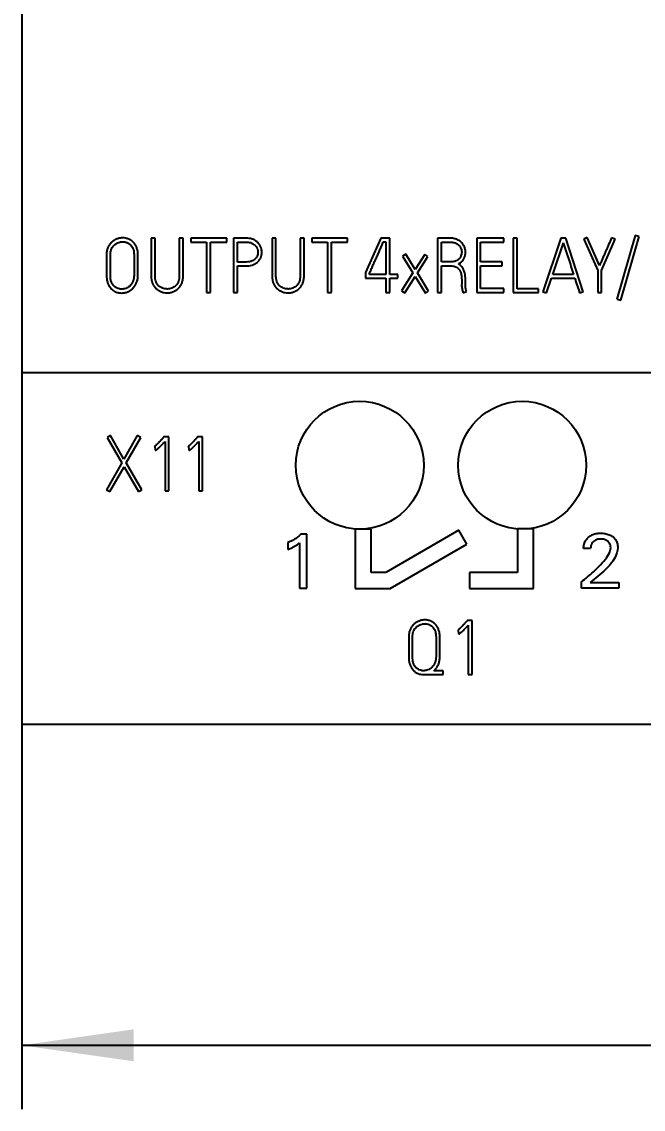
# Model space of a CAD drawing. Extents: x 0 to 420, y 0 to 297.
# Drawn here: x 89.33 to 108.76, y 132.6 to 166.62 of the extents above; entities that cross this region are included whole.
import ezdxf

# ---------------------------------------------------------------- set-up
doc = ezdxf.new("R2010")
doc.units = 0
doc.header["$LTSCALE"] = 23.1
for name, color, linetype in [('10000_FRONT', 7, 'CONTINUOUS'), ('10100_DIM_FRONT', 7, 'CONTINUOUS'), ('10500_FRONT_LABELING', 7, 'CONTINUOUS')]:
    doc.layers.add(name, color=color, linetype=linetype)
doc.styles.get("Standard").update_dxf_attribs({"font": 'txt', "width": 0.8})
doc.dimstyles.new('DIMSTYLE_1', dxfattribs={"dimtxt": 3.5, "dimasz": 3.5, "dimexe": 0.18, "dimexo": 0.0625, "dimgap": 0.09, "dimtad": 1, "dimtxsty": 'STANDARD', "dimcen": 0.09, "dimazin": 3, "dimtp": 0.05, "dimtm": 0.05, "dimtfac": 1, "dimtofl": 0, "dimtmove": 0, "dimatfit": 3, "dimtolj": 1})

# ---------------------------------------------------------------- blocks, each defined once
blk = doc.blocks.new('*D0')
at = {"layer": '10100_DIM_FRONT', "linetype": 'CONTINUOUS'}
for p, q in [((160.829689, 189.646967), (160.829689, 132.601665)), ((89.329689, 150.134374), (89.329689, 132.601665)), ((89.329689, 134.601665), (125.079689, 134.601665)), ((160.829689, 134.601665), (125.079689, 134.601665))]:
    blk.add_line(p, q, dxfattribs=at)
for points in [[(92.829689, 135.101665), (89.329689, 134.601665), (92.829689, 134.101665)], [(157.329689, 134.101665), (160.829689, 134.601665), (157.329689, 135.101665)]]:
    blk.add_solid(points, dxfattribs=at)
at = {"layer": '10100_DIM_FRONT', "linetype": 'CONTINUOUS', "width": 0.660714}
blk.add_text('71,5', height=3.5, dxfattribs=at).set_placement((121.635873, 135.476665))

msp = doc.modelspace()

# ---------------------------------------------------------------- linework, layer by layer
at = {"layer": '10000_FRONT', "color": 7, "linetype": 'CONTINUOUS'}
for p, q in [((89.33, 234.648), (89.33, 144.648)), ((89.33, 155.648), (160.83, 155.648)), ((99.752, 150.748), (99.752, 148.894)), ((100.249, 150.748), (99.752, 150.748)), ((100.249, 149.395), (100.249, 150.748)), ((102.999, 150.713), (100.715, 149.395)), ((103.249, 150.28), (102.999, 150.713)), ((104.83, 150.754), (104.83, 149.394)), ((105.33, 150.754), (104.83, 150.754)), ((105.33, 148.894), (105.33, 150.754)), ((100.847, 148.894), (103.249, 150.28)), ((100.715, 149.395), (100.249, 149.395)), ((103.33, 149.394), (103.33, 148.894)), ((104.83, 149.394), (103.33, 149.394)), ((99.752, 148.894), (100.847, 148.894)), ((103.33, 148.894), (105.33, 148.894)), ((89.33, 144.648), (160.83, 144.648))]:
    msp.add_line(p, q, dxfattribs=at)
for centre in [(99.896, 152.746), (104.976, 152.746)]:
    msp.add_circle(centre, 2, dxfattribs=at)
at = {"layer": '10500_FRONT_LABELING', "color": 7, "linetype": 'CONTINUOUS'}
for p, q in [((108.512, 159.93), (107.939, 157.938)), ((108.055, 157.905), (108.628, 159.897)), ((108.628, 159.897), (108.512, 159.93)), ((93.375, 159.85), (93.375, 158.653)), ((93.497, 159.85), (93.375, 159.85)), ((93.497, 158.653), (93.497, 159.85)), ((94.252, 159.85), (94.252, 158.653)), ((94.373, 159.85), (94.252, 159.85)), ((94.373, 158.653), (94.373, 159.85)), ((94.616, 159.846), (94.616, 159.725)), ((95.738, 159.846), (94.616, 159.846)), ((94.616, 159.725), (95.106, 159.725)), ((95.106, 159.725), (95.106, 158.148)), ((95.228, 158.148), (95.228, 159.725)), ((95.228, 159.725), (95.738, 159.725)), ((95.738, 159.725), (95.738, 159.846)), ((95.954, 159.848), (95.954, 158.148)), ((96.35, 159.848), (95.954, 159.848)), ((96.076, 159.103), (96.076, 159.728)), ((96.076, 159.728), (96.35, 159.728)), ((97.157, 159.85), (97.157, 158.653)), ((97.278, 159.85), (97.157, 159.85)), ((97.278, 158.653), (97.278, 159.85)), ((98.033, 159.85), (98.033, 158.653)), ((98.155, 159.85), (98.033, 159.85)), ((98.155, 158.653), (98.155, 159.85)), ((98.398, 159.846), (98.398, 159.725)), ((99.519, 159.846), (98.398, 159.846)), ((98.398, 159.725), (98.888, 159.725)), ((98.888, 159.725), (98.888, 158.148)), ((99.01, 158.148), (99.01, 159.725)), ((99.01, 159.725), (99.519, 159.725)), ((99.519, 159.725), (99.519, 159.846)), ((100.556, 159.848), (100.08, 158.773)), ((100.837, 159.848), (100.556, 159.848)), ((100.634, 159.73), (100.716, 159.73)), ((100.716, 159.73), (100.716, 158.716)), ((100.837, 158.716), (100.837, 159.848)), ((102.331, 159.848), (102.331, 158.148)), ((102.723, 159.848), (102.331, 159.848)), ((102.452, 159.105), (102.452, 159.728)), ((102.452, 159.728), (102.723, 159.728)), ((103.553, 159.848), (103.553, 158.153)), ((104.399, 159.848), (103.553, 159.848)), ((103.671, 159.105), (103.671, 159.728)), ((103.671, 159.728), (104.399, 159.728)), ((104.399, 159.728), (104.399, 159.848)), ((104.694, 159.846), (104.694, 158.148)), ((104.814, 159.846), (104.694, 159.846)), ((104.814, 158.268), (104.814, 159.846)), ((106.186, 159.85), (105.623, 158.174)), ((106.337, 159.85), (106.186, 159.85)), ((106.887, 158.174), (106.337, 159.85)), ((107.008, 159.867), (106.9, 159.817)), ((106.9, 159.817), (107.336, 158.834)), ((107.395, 158.994), (107.008, 159.867)), ((107.456, 158.834), (107.881, 159.817)), ((107.881, 159.817), (107.77, 159.864)), ((91.98, 159.334), (91.98, 158.686)), ((92.099, 158.686), (92.099, 159.334)), ((92.839, 159.334), (92.839, 158.686)), ((92.961, 158.686), (92.961, 159.334)), ((101.336, 159.346), (101.235, 159.282)), ((101.235, 159.282), (101.56, 158.761)), ((101.631, 158.872), (101.336, 159.346)), ((101.928, 159.341), (101.631, 158.872)), ((101.7, 158.761), (102.027, 159.277)), ((102.027, 159.277), (101.928, 159.341)), ((96.35, 159.103), (96.076, 159.103)), ((96.076, 158.148), (96.076, 158.983)), ((96.076, 158.983), (96.35, 158.983)), ((102.742, 159.105), (102.452, 159.105)), ((102.452, 158.148), (102.452, 158.985)), ((102.452, 158.985), (102.737, 158.985)), ((104.354, 159.105), (103.671, 159.105)), ((103.671, 158.271), (103.671, 158.987)), ((103.671, 158.987), (104.354, 158.987)), ((104.354, 158.987), (104.354, 159.105)), ((100.08, 158.773), (100.08, 158.598)), ((100.08, 158.598), (100.716, 158.598)), ((100.198, 158.716), (100.198, 158.747)), ((100.716, 158.716), (100.198, 158.716)), ((100.716, 158.598), (100.716, 158.148)), ((101.086, 158.716), (100.837, 158.716)), ((100.837, 158.148), (100.837, 158.598)), ((100.837, 158.598), (101.086, 158.598)), ((101.086, 158.598), (101.086, 158.716)), ((101.56, 158.761), (101.207, 158.2)), ((101.308, 158.136), (101.629, 158.648)), ((101.629, 158.648), (101.949, 158.131)), ((102.051, 158.193), (101.7, 158.761)), ((103.084, 158.561), (103.084, 158.412)), ((103.201, 158.49), (103.201, 158.537)), ((105.736, 158.136), (105.892, 158.596)), ((105.892, 158.596), (106.62, 158.596)), ((106.58, 158.716), (105.932, 158.716)), ((107.336, 158.834), (107.336, 158.146)), ((107.456, 158.146), (107.456, 158.834)), ((101.207, 158.2), (101.308, 158.136)), ((101.949, 158.131), (102.051, 158.193)), ((103.084, 158.412), (103.081, 158.391)), ((104.399, 158.271), (103.671, 158.271)), ((104.399, 158.153), (104.399, 158.271)), ((105.489, 158.268), (104.814, 158.268)), ((105.489, 158.148), (105.489, 158.268)), ((95.106, 158.148), (95.228, 158.148)), ((95.954, 158.148), (96.076, 158.148)), ((98.888, 158.148), (99.01, 158.148)), ((100.716, 158.148), (100.837, 158.148)), ((102.331, 158.148), (102.452, 158.148)), ((103.128, 158.136), (103.239, 158.179)), ((103.553, 158.153), (104.399, 158.153)), ((104.694, 158.148), (105.489, 158.148)), ((105.623, 158.174), (105.736, 158.136)), ((106.771, 158.136), (106.887, 158.174)), ((107.336, 158.146), (107.456, 158.146)), ((107.939, 157.938), (108.055, 157.905)), ((92.1, 153.674), (91.999, 153.615)), ((91.999, 153.615), (92.458, 152.82)), ((92.524, 152.938), (92.1, 153.674)), ((92.942, 153.674), (92.524, 152.938)), ((92.595, 152.818), (93.048, 153.615)), ((93.048, 153.615), (92.942, 153.674)), ((93.779, 153.639), (93.762, 153.62)), ((93.927, 153.639), (93.779, 153.639)), ((93.809, 153.492), (93.809, 151.946)), ((93.927, 151.946), (93.927, 153.639)), ((94.833, 153.639), (94.816, 153.62)), ((94.981, 153.639), (94.833, 153.639)), ((94.863, 153.492), (94.863, 151.946)), ((94.981, 151.946), (94.981, 153.639)), ((93.479, 153.334), (93.493, 153.339)), ((93.493, 153.339), (93.5, 153.219)), ((94.533, 153.334), (94.547, 153.339)), ((94.547, 153.339), (94.554, 153.219)), ((92.458, 152.82), (91.98, 151.979)), ((93.083, 151.979), (92.595, 152.818)), ((92.083, 151.92), (92.527, 152.7)), ((92.527, 152.7), (92.979, 151.92)), ((91.98, 151.979), (92.083, 151.92)), ((92.979, 151.92), (93.083, 151.979)), ((93.809, 151.946), (93.927, 151.946)), ((94.863, 151.946), (94.981, 151.946)), ((98.246, 150.586), (98.053, 150.586)), ((98.246, 148.896), (98.246, 150.586)), ((97.646, 150.325), (97.646, 150.112)), ((98.018, 150.323), (98.018, 148.896)), ((107.116, 150.137), (106.896, 150.137)), ((106.826, 148.896), (106.826, 149.099)), ((107.103, 149.081), (107.998, 149.081)), ((107.998, 149.081), (107.998, 148.896)), ((98.018, 148.896), (98.246, 148.896)), ((107.998, 148.896), (106.826, 148.896)), ((103.259, 147.889), (103.243, 147.87)), ((103.408, 147.889), (103.259, 147.889)), ((103.29, 147.742), (103.29, 146.196)), ((103.408, 146.196), (103.408, 147.889)), ((101.43, 147.384), (101.43, 146.74)), ((101.548, 146.74), (101.548, 147.384)), ((102.281, 147.384), (102.281, 146.754)), ((102.401, 146.754), (102.401, 147.384)), ((102.96, 147.584), (102.974, 147.589)), ((102.974, 147.589), (102.981, 147.469)), ((102.505, 146.318), (102.212, 146.318)), ((102.505, 146.198), (102.505, 146.318)), ((101.892, 146.198), (102.505, 146.198)), ((103.29, 146.196), (103.408, 146.196))]:
    msp.add_line(p, q, dxfattribs=at)
for points, knots in [([(92.961, 159.334), (92.961, 159.401), (92.952, 159.467), (92.926, 159.546), (92.92, 159.562), (92.907, 159.592), (92.892, 159.622), (92.875, 159.65), (92.855, 159.678), (92.845, 159.691), (92.823, 159.716), (92.811, 159.728), (92.787, 159.751), (92.774, 159.761), (92.754, 159.776), (92.747, 159.781), (92.733, 159.79), (92.725, 159.794), (92.703, 159.807), (92.688, 159.814), (92.657, 159.827), (92.642, 159.833), (92.61, 159.842), (92.593, 159.846), (92.543, 159.855), (92.51, 159.858), (92.46, 159.857), (92.443, 159.856), (92.409, 159.852), (92.393, 159.849), (92.344, 159.838), (92.312, 159.827), (92.273, 159.811), (92.266, 159.807), (92.25, 159.8), (92.243, 159.796), (92.221, 159.784), (92.207, 159.775), (92.18, 159.756), (92.166, 159.746), (92.147, 159.729), (92.141, 159.724), (92.129, 159.712), (92.123, 159.706), (92.094, 159.676), (92.074, 159.649), (92.048, 159.607), (92.039, 159.592), (92.025, 159.562), (92.018, 159.546), (92.006, 159.515), (92.001, 159.499), (91.993, 159.467), (91.99, 159.451), (91.985, 159.418), (91.983, 159.401), (91.98, 159.368), (91.98, 159.351), (91.98, 159.334)], [0, 0, 0, 0, 0.125, 0.125, 0.15625, 0.15625, 0.1875, 0.21875, 0.21875, 0.25, 0.25, 0.28125, 0.28125, 0.3125, 0.3125, 0.328125, 0.328125, 0.34375, 0.34375, 0.375, 0.375, 0.40625, 0.40625, 0.4375, 0.4375, 0.5, 0.5, 0.53125, 0.53125, 0.5625, 0.5625, 0.625, 0.625, 0.640625, 0.640625, 0.65625, 0.65625, 0.6875, 0.6875, 0.71875, 0.71875, 0.734375, 0.734375, 0.75, 0.75, 0.8125, 0.8125, 0.84375, 0.84375, 0.875, 0.875, 0.90625, 0.90625, 0.9375, 0.9375, 0.96875, 0.96875, 1, 1, 1, 1]), ([(92.099, 159.334), (92.099, 159.36), (92.1, 159.385), (92.108, 159.435), (92.114, 159.46), (92.127, 159.496), (92.132, 159.508), (92.142, 159.531), (92.148, 159.542), (92.168, 159.575), (92.183, 159.595), (92.209, 159.624), (92.218, 159.633), (92.237, 159.65), (92.247, 159.658), (92.268, 159.672), (92.279, 159.679), (92.301, 159.692), (92.313, 159.698), (92.348, 159.713), (92.372, 159.721), (92.41, 159.73), (92.423, 159.732), (92.448, 159.735), (92.461, 159.736), (92.499, 159.738), (92.525, 159.736), (92.563, 159.73), (92.576, 159.727), (92.6, 159.72), (92.624, 159.711), (92.647, 159.7), (92.67, 159.687), (92.681, 159.68), (92.701, 159.664), (92.711, 159.656), (92.73, 159.639), (92.739, 159.629), (92.764, 159.6), (92.779, 159.579), (92.797, 159.546), (92.802, 159.534), (92.812, 159.51), (92.816, 159.498), (92.827, 159.461), (92.832, 159.436), (92.838, 159.385), (92.839, 159.36), (92.839, 159.334)], [0, 0, 0, 0, 0.0625, 0.0625, 0.125, 0.125, 0.15625, 0.15625, 0.1875, 0.1875, 0.25, 0.25, 0.28125, 0.28125, 0.3125, 0.3125, 0.34375, 0.34375, 0.375, 0.375, 0.4375, 0.4375, 0.46875, 0.46875, 0.5, 0.5, 0.5625, 0.5625, 0.59375, 0.59375, 0.625, 0.65625, 0.65625, 0.6875, 0.6875, 0.71875, 0.71875, 0.75, 0.75, 0.8125, 0.8125, 0.84375, 0.84375, 0.875, 0.875, 0.9375, 0.9375, 1, 1, 1, 1]), ([(96.35, 158.983), (96.38, 158.983), (96.41, 158.984), (96.47, 158.992), (96.5, 158.998), (96.544, 159.012), (96.558, 159.017), (96.586, 159.028), (96.6, 159.034), (96.627, 159.049), (96.64, 159.056), (96.665, 159.073), (96.677, 159.082), (96.712, 159.112), (96.734, 159.133), (96.761, 159.169), (96.77, 159.181), (96.786, 159.208), (96.793, 159.221), (96.812, 159.262), (96.821, 159.291), (96.833, 159.351), (96.836, 159.381), (96.835, 159.427), (96.834, 159.442), (96.83, 159.472), (96.828, 159.487), (96.818, 159.531), (96.808, 159.56), (96.789, 159.601), (96.782, 159.615), (96.766, 159.641), (96.758, 159.653), (96.74, 159.677), (96.73, 159.689), (96.71, 159.711), (96.698, 159.722), (96.664, 159.752), (96.639, 159.769), (96.599, 159.791), (96.586, 159.798), (96.558, 159.81), (96.544, 159.816), (96.515, 159.826), (96.5, 159.83), (96.471, 159.837), (96.456, 159.84), (96.411, 159.846), (96.38, 159.848), (96.35, 159.848)], [0, 0, 0, 0, 0.0625, 0.0625, 0.125, 0.125, 0.15625, 0.15625, 0.1875, 0.1875, 0.21875, 0.21875, 0.25, 0.25, 0.3125, 0.3125, 0.34375, 0.34375, 0.375, 0.375, 0.4375, 0.4375, 0.5, 0.5, 0.53125, 0.53125, 0.5625, 0.5625, 0.625, 0.625, 0.65625, 0.65625, 0.6875, 0.6875, 0.71875, 0.71875, 0.75, 0.75, 0.8125, 0.8125, 0.84375, 0.84375, 0.875, 0.875, 0.90625, 0.90625, 0.9375, 0.9375, 1, 1, 1, 1]), ([(96.35, 159.728), (96.372, 159.728), (96.395, 159.726), (96.439, 159.72), (96.461, 159.716), (96.504, 159.702), (96.524, 159.693), (96.554, 159.677), (96.563, 159.671), (96.582, 159.659), (96.591, 159.652), (96.617, 159.631), (96.633, 159.615), (96.654, 159.589), (96.661, 159.58), (96.673, 159.561), (96.678, 159.551), (96.692, 159.521), (96.7, 159.5), (96.708, 159.467), (96.71, 159.456), (96.713, 159.434), (96.714, 159.423), (96.714, 159.4), (96.714, 159.389), (96.712, 159.367), (96.71, 159.356), (96.703, 159.323), (96.696, 159.302), (96.682, 159.271), (96.677, 159.261), (96.665, 159.242), (96.658, 159.233), (96.644, 159.216), (96.637, 159.208), (96.62, 159.192), (96.612, 159.185), (96.585, 159.164), (96.566, 159.153), (96.536, 159.138), (96.525, 159.134), (96.504, 159.126), (96.494, 159.122), (96.461, 159.113), (96.439, 159.109), (96.395, 159.104), (96.372, 159.103), (96.35, 159.103)], [0, 0, 0, 0, 0.0625, 0.0625, 0.125, 0.125, 0.1875, 0.1875, 0.21875, 0.21875, 0.25, 0.25, 0.3125, 0.3125, 0.34375, 0.34375, 0.375, 0.375, 0.4375, 0.4375, 0.46875, 0.46875, 0.5, 0.5, 0.53125, 0.53125, 0.5625, 0.5625, 0.625, 0.625, 0.65625, 0.65625, 0.6875, 0.6875, 0.71875, 0.71875, 0.75, 0.75, 0.8125, 0.8125, 0.84375, 0.84375, 0.875, 0.875, 0.9375, 0.9375, 1, 1, 1, 1]), ([(100.198, 158.747), (100.202, 158.757), (100.207, 158.767), (100.216, 158.788), (100.221, 158.798), (100.235, 158.829), (100.244, 158.849), (100.271, 158.91), (100.289, 158.951), (100.326, 159.033), (100.344, 159.074), (100.38, 159.156), (100.399, 159.197), (100.435, 159.279), (100.453, 159.32), (100.49, 159.402), (100.508, 159.443), (100.544, 159.525), (100.562, 159.566), (100.589, 159.627), (100.598, 159.648), (100.616, 159.689), (100.625, 159.71), (100.634, 159.73)], [0, 0, 0, 0, 0.03125, 0.03125, 0.0625, 0.0625, 0.125, 0.125, 0.25, 0.25, 0.375, 0.375, 0.5, 0.5, 0.625, 0.625, 0.75, 0.75, 0.875, 0.875, 0.9375, 0.9375, 1, 1, 1, 1]), ([(102.985, 159.044), (103.007, 159.055), (103.027, 159.068), (103.057, 159.09), (103.066, 159.098), (103.085, 159.114), (103.093, 159.123), (103.118, 159.151), (103.132, 159.17), (103.151, 159.202), (103.157, 159.213), (103.167, 159.235), (103.172, 159.246), (103.185, 159.281), (103.192, 159.304), (103.199, 159.34), (103.2, 159.353), (103.203, 159.377), (103.204, 159.389), (103.204, 159.426), (103.202, 159.45), (103.197, 159.486), (103.194, 159.499), (103.189, 159.522), (103.185, 159.534), (103.174, 159.569), (103.164, 159.591), (103.147, 159.624), (103.141, 159.635), (103.127, 159.655), (103.12, 159.665), (103.098, 159.694), (103.081, 159.712), (103.054, 159.737), (103.044, 159.745), (103.025, 159.76), (103.015, 159.767), (102.983, 159.786), (102.962, 159.797), (102.928, 159.812), (102.916, 159.816), (102.893, 159.824), (102.857, 159.835), (102.821, 159.841), (102.772, 159.847), (102.748, 159.848), (102.723, 159.848)], [0, 0, 0, 0, 0.0625, 0.0625, 0.09375, 0.09375, 0.125, 0.125, 0.1875, 0.1875, 0.21875, 0.21875, 0.25, 0.25, 0.3125, 0.3125, 0.34375, 0.34375, 0.375, 0.375, 0.4375, 0.4375, 0.46875, 0.46875, 0.5, 0.5, 0.5625, 0.5625, 0.59375, 0.59375, 0.625, 0.625, 0.6875, 0.6875, 0.71875, 0.71875, 0.75, 0.75, 0.8125, 0.8125, 0.84375, 0.84375, 0.875, 0.9375, 0.9375, 1, 1, 1, 1]), ([(102.723, 159.728), (102.745, 159.728), (102.767, 159.726), (102.81, 159.721), (102.831, 159.716), (102.873, 159.703), (102.894, 159.694), (102.932, 159.674), (102.95, 159.662), (102.976, 159.642), (102.985, 159.634), (103, 159.619), (103.015, 159.603), (103.028, 159.585), (103.04, 159.567), (103.046, 159.557), (103.06, 159.528), (103.068, 159.507), (103.076, 159.475), (103.078, 159.465), (103.082, 159.443), (103.083, 159.432), (103.084, 159.41), (103.084, 159.399), (103.082, 159.378), (103.081, 159.367), (103.076, 159.334), (103.07, 159.313), (103.058, 159.282), (103.054, 159.272), (103.043, 159.253), (103.037, 159.244), (103.018, 159.217), (103.004, 159.201), (102.97, 159.172), (102.952, 159.16), (102.923, 159.144), (102.913, 159.139), (102.893, 159.131), (102.882, 159.127), (102.851, 159.117), (102.83, 159.112), (102.786, 159.106), (102.764, 159.105), (102.742, 159.105)], [0, 0, 0, 0, 0.0625, 0.0625, 0.125, 0.125, 0.1875, 0.1875, 0.25, 0.25, 0.28125, 0.28125, 0.3125, 0.34375, 0.34375, 0.375, 0.375, 0.4375, 0.4375, 0.46875, 0.46875, 0.5, 0.5, 0.53125, 0.53125, 0.5625, 0.5625, 0.625, 0.625, 0.65625, 0.65625, 0.6875, 0.6875, 0.75, 0.75, 0.8125, 0.8125, 0.84375, 0.84375, 0.875, 0.875, 0.9375, 0.9375, 1, 1, 1, 1]), ([(105.932, 158.716), (105.959, 158.798), (105.987, 158.88), (106.042, 159.044), (106.069, 159.126), (106.125, 159.29), (106.153, 159.371), (106.194, 159.494), (106.208, 159.535), (106.235, 159.617), (106.248, 159.658), (106.262, 159.699)], [0, 0, 0, 0, 0.25, 0.25, 0.5, 0.5, 0.75, 0.75, 0.875, 0.875, 1, 1, 1, 1]), ([(106.262, 159.699), (106.275, 159.659), (106.288, 159.617), (106.315, 159.535), (106.328, 159.494), (106.367, 159.371), (106.394, 159.29), (106.447, 159.126), (106.474, 159.044), (106.528, 158.88), (106.554, 158.798), (106.58, 158.716)], [0, 0, 0, 0, 0.125, 0.125, 0.25, 0.25, 0.5, 0.5, 0.75, 0.75, 1, 1, 1, 1]), ([(107.77, 159.864), (107.739, 159.792), (107.708, 159.719), (107.661, 159.61), (107.645, 159.574), (107.622, 159.52), (107.614, 159.502), (107.599, 159.465), (107.591, 159.447), (107.568, 159.393), (107.552, 159.357), (107.52, 159.284), (107.504, 159.248), (107.473, 159.176), (107.457, 159.14), (107.425, 159.067), (107.41, 159.031), (107.395, 158.994)], [0, 0, 0, 0, 0.25, 0.25, 0.375, 0.375, 0.4375, 0.4375, 0.5, 0.5, 0.625, 0.625, 0.75, 0.75, 0.875, 0.875, 1, 1, 1, 1]), ([(102.737, 158.985), (102.763, 158.985), (102.789, 158.983), (102.827, 158.976), (102.84, 158.974), (102.865, 158.966), (102.878, 158.962), (102.914, 158.946), (102.936, 158.933), (102.962, 158.913), (102.967, 158.908), (102.977, 158.899), (102.981, 158.895), (102.995, 158.881), (103.003, 158.871), (103.018, 158.849), (103.025, 158.838), (103.037, 158.815), (103.043, 158.803), (103.052, 158.779), (103.056, 158.767), (103.064, 158.742), (103.067, 158.729), (103.075, 158.69), (103.078, 158.665), (103.083, 158.613), (103.084, 158.587), (103.084, 158.561)], [0, 0, 0, 0, 0.125, 0.125, 0.1875, 0.1875, 0.25, 0.25, 0.375, 0.375, 0.40625, 0.40625, 0.4375, 0.4375, 0.5, 0.5, 0.5625, 0.5625, 0.625, 0.625, 0.6875, 0.6875, 0.75, 0.75, 0.875, 0.875, 1, 1, 1, 1]), ([(103.201, 158.537), (103.201, 158.585), (103.199, 158.633), (103.19, 158.705), (103.186, 158.729), (103.176, 158.776), (103.169, 158.799), (103.157, 158.833), (103.152, 158.844), (103.142, 158.866), (103.137, 158.877), (103.119, 158.908), (103.106, 158.928), (103.084, 158.957), (103.076, 158.966), (103.06, 158.984), (103.051, 158.993), (103.025, 159.017), (103.006, 159.032), (102.985, 159.044)], [0, 0, 0, 0, 0.25, 0.25, 0.375, 0.375, 0.5, 0.5, 0.5625, 0.5625, 0.625, 0.625, 0.75, 0.75, 0.8125, 0.8125, 0.875, 0.875, 1, 1, 1, 1]), ([(91.98, 158.686), (91.98, 158.651), (91.982, 158.617), (91.99, 158.549), (91.997, 158.515), (92.011, 158.465), (92.016, 158.449), (92.029, 158.417), (92.036, 158.401), (92.051, 158.371), (92.06, 158.356), (92.079, 158.327), (92.089, 158.313), (92.121, 158.272), (92.146, 158.248), (92.179, 158.222), (92.186, 158.217), (92.201, 158.207), (92.208, 158.202), (92.23, 158.189), (92.261, 158.172), (92.293, 158.16), (92.317, 158.152), (92.325, 158.15), (92.342, 158.146), (92.351, 158.144), (92.394, 158.136), (92.428, 158.133), (92.48, 158.134), (92.497, 158.136), (92.532, 158.14), (92.549, 158.143), (92.582, 158.151), (92.599, 158.156), (92.623, 158.164), (92.631, 158.167), (92.647, 158.174), (92.655, 158.177), (92.695, 158.195), (92.724, 158.213), (92.765, 158.244), (92.778, 158.255), (92.803, 158.279), (92.815, 158.292), (92.849, 158.331), (92.868, 158.359), (92.894, 158.404), (92.902, 158.419), (92.917, 158.45), (92.923, 158.466), (92.935, 158.498), (92.939, 158.515), (92.948, 158.548), (92.951, 158.565), (92.959, 158.616), (92.961, 158.651), (92.961, 158.686)], [0, 0, 0, 0, 0.0625, 0.0625, 0.125, 0.125, 0.15625, 0.15625, 0.1875, 0.1875, 0.21875, 0.21875, 0.25, 0.25, 0.3125, 0.3125, 0.328125, 0.328125, 0.34375, 0.34375, 0.375, 0.40625, 0.40625, 0.421875, 0.421875, 0.4375, 0.4375, 0.5, 0.5, 0.53125, 0.53125, 0.5625, 0.5625, 0.59375, 0.59375, 0.609375, 0.609375, 0.625, 0.625, 0.6875, 0.6875, 0.71875, 0.71875, 0.75, 0.75, 0.8125, 0.8125, 0.84375, 0.84375, 0.875, 0.875, 0.90625, 0.90625, 0.9375, 0.9375, 1, 1, 1, 1]), ([(92.839, 158.686), (92.839, 158.659), (92.838, 158.632), (92.832, 158.593), (92.83, 158.58), (92.824, 158.554), (92.821, 158.541), (92.809, 158.503), (92.798, 158.479), (92.779, 158.444), (92.772, 158.433), (92.758, 158.411), (92.75, 158.4), (92.724, 158.369), (92.705, 158.35), (92.674, 158.326), (92.664, 158.318), (92.641, 158.304), (92.629, 158.297), (92.593, 158.28), (92.568, 158.271), (92.529, 158.262), (92.516, 158.259), (92.489, 158.256), (92.476, 158.255), (92.45, 158.254), (92.436, 158.254), (92.41, 158.256), (92.396, 158.258), (92.357, 158.265), (92.332, 158.273), (92.295, 158.29), (92.284, 158.296), (92.261, 158.311), (92.251, 158.319), (92.23, 158.336), (92.221, 158.345), (92.202, 158.364), (92.185, 158.385), (92.17, 158.406), (92.156, 158.429), (92.15, 158.441), (92.133, 158.477), (92.124, 158.502), (92.114, 158.54), (92.111, 158.554), (92.106, 158.58), (92.104, 158.593), (92.1, 158.632), (92.099, 158.659), (92.099, 158.686)], [0, 0, 0, 0, 0.0625, 0.0625, 0.09375, 0.09375, 0.125, 0.125, 0.1875, 0.1875, 0.21875, 0.21875, 0.25, 0.25, 0.3125, 0.3125, 0.34375, 0.34375, 0.375, 0.375, 0.4375, 0.4375, 0.46875, 0.46875, 0.5, 0.5, 0.53125, 0.53125, 0.5625, 0.5625, 0.625, 0.625, 0.65625, 0.65625, 0.6875, 0.6875, 0.71875, 0.71875, 0.75, 0.78125, 0.78125, 0.8125, 0.8125, 0.875, 0.875, 0.90625, 0.90625, 0.9375, 0.9375, 1, 1, 1, 1]), ([(93.375, 158.653), (93.375, 158.619), (93.377, 158.586), (93.385, 158.537), (93.388, 158.52), (93.394, 158.496), (93.397, 158.488), (93.402, 158.472), (93.404, 158.464), (93.419, 158.425), (93.434, 158.395), (93.46, 158.353), (93.47, 158.339), (93.49, 158.313), (93.501, 158.3), (93.536, 158.264), (93.562, 158.243), (93.597, 158.22), (93.604, 158.215), (93.618, 158.206), (93.626, 158.202), (93.648, 158.191), (93.663, 158.183), (93.694, 158.171), (93.71, 158.165), (93.742, 158.156), (93.758, 158.152), (93.808, 158.142), (93.841, 158.139), (93.891, 158.139), (93.908, 158.139), (93.941, 158.142), (93.958, 158.145), (94.007, 158.155), (94.039, 158.164), (94.078, 158.18), (94.086, 158.183), (94.101, 158.19), (94.108, 158.194), (94.131, 158.205), (94.145, 158.214), (94.186, 158.242), (94.212, 158.263), (94.241, 158.293), (94.247, 158.299), (94.258, 158.312), (94.263, 158.319), (94.278, 158.338), (94.288, 158.352), (94.305, 158.38), (94.313, 158.395), (94.328, 158.425), (94.335, 158.44), (94.347, 158.472), (94.352, 158.488), (94.36, 158.52), (94.363, 158.536), (94.368, 158.569), (94.37, 158.586), (94.372, 158.619), (94.373, 158.636), (94.373, 158.653)], [0, 0, 0, 0, 0.0625, 0.0625, 0.09375, 0.09375, 0.109375, 0.109375, 0.125, 0.125, 0.1875, 0.1875, 0.21875, 0.21875, 0.25, 0.25, 0.3125, 0.3125, 0.328125, 0.328125, 0.34375, 0.34375, 0.375, 0.375, 0.40625, 0.40625, 0.4375, 0.4375, 0.5, 0.5, 0.53125, 0.53125, 0.5625, 0.5625, 0.625, 0.625, 0.640625, 0.640625, 0.65625, 0.65625, 0.6875, 0.6875, 0.75, 0.75, 0.765625, 0.765625, 0.78125, 0.78125, 0.8125, 0.8125, 0.84375, 0.84375, 0.875, 0.875, 0.90625, 0.90625, 0.9375, 0.9375, 0.96875, 0.96875, 1, 1, 1, 1]), ([(94.252, 158.653), (94.252, 158.627), (94.25, 158.602), (94.243, 158.552), (94.237, 158.527), (94.224, 158.491), (94.22, 158.479), (94.209, 158.456), (94.203, 158.445), (94.19, 158.423), (94.183, 158.413), (94.167, 158.392), (94.159, 158.382), (94.133, 158.354), (94.113, 158.338), (94.082, 158.316), (94.071, 158.31), (94.048, 158.298), (94.036, 158.292), (94.001, 158.278), (93.976, 158.271), (93.925, 158.261), (93.9, 158.259), (93.862, 158.259), (93.849, 158.259), (93.824, 158.262), (93.811, 158.264), (93.773, 158.271), (93.749, 158.278), (93.713, 158.292), (93.701, 158.297), (93.679, 158.309), (93.668, 158.316), (93.636, 158.337), (93.617, 158.353), (93.59, 158.381), (93.582, 158.391), (93.566, 158.411), (93.559, 158.422), (93.546, 158.444), (93.54, 158.455), (93.529, 158.478), (93.524, 158.49), (93.511, 158.526), (93.506, 158.551), (93.5, 158.589), (93.499, 158.601), (93.497, 158.627), (93.497, 158.64), (93.497, 158.653)], [0, 0, 0, 0, 0.0625, 0.0625, 0.125, 0.125, 0.15625, 0.15625, 0.1875, 0.1875, 0.21875, 0.21875, 0.25, 0.25, 0.3125, 0.3125, 0.34375, 0.34375, 0.375, 0.375, 0.4375, 0.4375, 0.5, 0.5, 0.53125, 0.53125, 0.5625, 0.5625, 0.625, 0.625, 0.65625, 0.65625, 0.6875, 0.6875, 0.75, 0.75, 0.78125, 0.78125, 0.8125, 0.8125, 0.84375, 0.84375, 0.875, 0.875, 0.9375, 0.9375, 0.96875, 0.96875, 1, 1, 1, 1]), ([(97.157, 158.653), (97.157, 158.619), (97.159, 158.586), (97.167, 158.537), (97.17, 158.52), (97.176, 158.496), (97.178, 158.488), (97.183, 158.472), (97.186, 158.464), (97.201, 158.425), (97.215, 158.395), (97.242, 158.353), (97.251, 158.339), (97.272, 158.313), (97.283, 158.3), (97.318, 158.264), (97.344, 158.243), (97.378, 158.22), (97.386, 158.215), (97.4, 158.206), (97.407, 158.202), (97.43, 158.191), (97.445, 158.183), (97.476, 158.171), (97.491, 158.165), (97.523, 158.156), (97.54, 158.152), (97.589, 158.142), (97.623, 158.139), (97.673, 158.139), (97.689, 158.139), (97.723, 158.142), (97.74, 158.145), (97.789, 158.155), (97.821, 158.164), (97.86, 158.18), (97.867, 158.183), (97.882, 158.19), (97.89, 158.194), (97.912, 158.205), (97.927, 158.214), (97.968, 158.242), (97.994, 158.263), (98.023, 158.293), (98.028, 158.299), (98.039, 158.312), (98.045, 158.319), (98.06, 158.338), (98.069, 158.352), (98.087, 158.38), (98.095, 158.395), (98.11, 158.425), (98.117, 158.44), (98.128, 158.472), (98.133, 158.488), (98.142, 158.52), (98.145, 158.536), (98.15, 158.569), (98.152, 158.586), (98.154, 158.619), (98.155, 158.636), (98.155, 158.653)], [0, 0, 0, 0, 0.0625, 0.0625, 0.09375, 0.09375, 0.109375, 0.109375, 0.125, 0.125, 0.1875, 0.1875, 0.21875, 0.21875, 0.25, 0.25, 0.3125, 0.3125, 0.328125, 0.328125, 0.34375, 0.34375, 0.375, 0.375, 0.40625, 0.40625, 0.4375, 0.4375, 0.5, 0.5, 0.53125, 0.53125, 0.5625, 0.5625, 0.625, 0.625, 0.640625, 0.640625, 0.65625, 0.65625, 0.6875, 0.6875, 0.75, 0.75, 0.765625, 0.765625, 0.78125, 0.78125, 0.8125, 0.8125, 0.84375, 0.84375, 0.875, 0.875, 0.90625, 0.90625, 0.9375, 0.9375, 0.96875, 0.96875, 1, 1, 1, 1]), ([(98.033, 158.653), (98.033, 158.627), (98.032, 158.602), (98.024, 158.552), (98.019, 158.527), (98.006, 158.491), (98.001, 158.479), (97.99, 158.456), (97.984, 158.445), (97.971, 158.423), (97.964, 158.413), (97.949, 158.392), (97.941, 158.382), (97.914, 158.354), (97.895, 158.338), (97.863, 158.316), (97.852, 158.31), (97.829, 158.298), (97.818, 158.292), (97.782, 158.278), (97.758, 158.271), (97.707, 158.261), (97.682, 158.259), (97.644, 158.259), (97.631, 158.259), (97.605, 158.262), (97.593, 158.264), (97.555, 158.271), (97.53, 158.278), (97.495, 158.292), (97.483, 158.297), (97.46, 158.309), (97.449, 158.316), (97.418, 158.337), (97.398, 158.353), (97.372, 158.381), (97.364, 158.391), (97.348, 158.411), (97.341, 158.422), (97.328, 158.444), (97.322, 158.455), (97.311, 158.478), (97.306, 158.49), (97.293, 158.526), (97.287, 158.551), (97.282, 158.589), (97.28, 158.601), (97.279, 158.627), (97.278, 158.64), (97.278, 158.653)], [0, 0, 0, 0, 0.0625, 0.0625, 0.125, 0.125, 0.15625, 0.15625, 0.1875, 0.1875, 0.21875, 0.21875, 0.25, 0.25, 0.3125, 0.3125, 0.34375, 0.34375, 0.375, 0.375, 0.4375, 0.4375, 0.5, 0.5, 0.53125, 0.53125, 0.5625, 0.5625, 0.625, 0.625, 0.65625, 0.65625, 0.6875, 0.6875, 0.75, 0.75, 0.78125, 0.78125, 0.8125, 0.8125, 0.84375, 0.84375, 0.875, 0.875, 0.9375, 0.9375, 0.96875, 0.96875, 1, 1, 1, 1]), ([(106.62, 158.596), (106.632, 158.557), (106.644, 158.519), (106.669, 158.442), (106.681, 158.404), (106.707, 158.327), (106.72, 158.289), (106.74, 158.232), (106.746, 158.213), (106.759, 158.175), (106.765, 158.155), (106.771, 158.136)], [0, 0, 0, 0, 0.25, 0.25, 0.5, 0.5, 0.75, 0.75, 0.875, 0.875, 1, 1, 1, 1]), ([(103.081, 158.391), (103.081, 158.369), (103.082, 158.347), (103.087, 158.304), (103.09, 158.283), (103.098, 158.24), (103.103, 158.219), (103.114, 158.177), (103.121, 158.157), (103.128, 158.136)], [0, 0, 0, 0, 0.25, 0.25, 0.5, 0.5, 0.75, 0.75, 1, 1, 1, 1]), ([(103.239, 158.179), (103.23, 158.203), (103.221, 158.228), (103.212, 158.267), (103.21, 158.28), (103.206, 158.306), (103.204, 158.319), (103.202, 158.345), (103.201, 158.358), (103.199, 158.385), (103.199, 158.398), (103.199, 158.417), (103.199, 158.424), (103.199, 158.437), (103.199, 158.444), (103.199, 158.457), (103.199, 158.464), (103.2, 158.477), (103.201, 158.483), (103.201, 158.49)], [0, 0, 0, 0, 0.25, 0.25, 0.375, 0.375, 0.5, 0.5, 0.625, 0.625, 0.75, 0.75, 0.8125, 0.8125, 0.875, 0.875, 0.9375, 0.9375, 1, 1, 1, 1]), ([(93.762, 153.62), (93.751, 153.607), (93.74, 153.595), (93.717, 153.57), (93.706, 153.558), (93.672, 153.521), (93.649, 153.496), (93.603, 153.447), (93.58, 153.423), (93.543, 153.388), (93.531, 153.377), (93.512, 153.36), (93.506, 153.355), (93.493, 153.344), (93.486, 153.339), (93.479, 153.334)], [0, 0, 0, 0, 0.125, 0.125, 0.25, 0.25, 0.5, 0.5, 0.75, 0.75, 0.875, 0.875, 0.9375, 0.9375, 1, 1, 1, 1]), ([(93.5, 153.219), (93.505, 153.219), (93.509, 153.22), (93.518, 153.221), (93.522, 153.222), (93.53, 153.225), (93.534, 153.227), (93.542, 153.232), (93.546, 153.234), (93.556, 153.242), (93.563, 153.247), (93.577, 153.258), (93.583, 153.264), (93.603, 153.281), (93.616, 153.293), (93.641, 153.317), (93.653, 153.329), (93.69, 153.366), (93.714, 153.391), (93.762, 153.441), (93.786, 153.467), (93.809, 153.492)], [0, 0, 0, 0, 0.03125, 0.03125, 0.0625, 0.0625, 0.09375, 0.09375, 0.125, 0.125, 0.1875, 0.1875, 0.25, 0.25, 0.375, 0.375, 0.5, 0.5, 0.75, 0.75, 1, 1, 1, 1]), ([(94.816, 153.62), (94.805, 153.607), (94.794, 153.595), (94.771, 153.57), (94.76, 153.558), (94.726, 153.521), (94.703, 153.496), (94.657, 153.447), (94.634, 153.423), (94.597, 153.388), (94.585, 153.377), (94.566, 153.36), (94.56, 153.355), (94.547, 153.344), (94.54, 153.339), (94.533, 153.334)], [0, 0, 0, 0, 0.125, 0.125, 0.25, 0.25, 0.5, 0.5, 0.75, 0.75, 0.875, 0.875, 0.9375, 0.9375, 1, 1, 1, 1]), ([(94.554, 153.219), (94.559, 153.219), (94.563, 153.22), (94.572, 153.221), (94.576, 153.222), (94.584, 153.225), (94.588, 153.227), (94.596, 153.232), (94.599, 153.234), (94.61, 153.242), (94.617, 153.247), (94.631, 153.258), (94.637, 153.264), (94.657, 153.281), (94.67, 153.293), (94.695, 153.317), (94.707, 153.329), (94.744, 153.366), (94.768, 153.391), (94.816, 153.441), (94.84, 153.467), (94.863, 153.492)], [0, 0, 0, 0, 0.03125, 0.03125, 0.0625, 0.0625, 0.09375, 0.09375, 0.125, 0.125, 0.1875, 0.1875, 0.25, 0.25, 0.375, 0.375, 0.5, 0.5, 0.75, 0.75, 1, 1, 1, 1]), ([(98.053, 150.586), (98.014, 150.548), (97.931, 150.478), (97.794, 150.39), (97.696, 150.344), (97.646, 150.325)], [0, 0, 0, 0, 0.335376, 0.666733, 1, 1, 1, 1]), ([(106.826, 149.099), (106.892, 149.149), (107.02, 149.251), (107.202, 149.409), (107.392, 149.591), (107.566, 149.783), (107.7, 149.977), (107.75, 150.134), (107.737, 150.242), (107.706, 150.316), (107.654, 150.371), (107.589, 150.411), (107.513, 150.434), (107.429, 150.44), (107.344, 150.433), (107.265, 150.406), (107.2, 150.36), (107.151, 150.298), (107.122, 150.221), (107.116, 150.165), (107.116, 150.137)], [0, 0, 0, 0, 0.104116, 0.205085, 0.303144, 0.433178, 0.529839, 0.598022, 0.633057, 0.664801, 0.696393, 0.726886, 0.759247, 0.795227, 0.832181, 0.865789, 0.898315, 0.930542, 0.963549, 1, 1, 1, 1]), ([(106.896, 150.137), (106.895, 150.184), (106.906, 150.277), (106.958, 150.404), (107.045, 150.502), (107.156, 150.572), (107.287, 150.613), (107.428, 150.625), (107.569, 150.614), (107.696, 150.578), (107.807, 150.516), (107.897, 150.426), (107.953, 150.305), (107.978, 150.103), (107.867, 149.795), (107.557, 149.431), (107.258, 149.211), (107.103, 149.081)], [0, 0, 0, 0, 0.047634, 0.090966, 0.134024, 0.175852, 0.219839, 0.26854, 0.316048, 0.358805, 0.398874, 0.441275, 0.482994, 0.528552, 0.640457, 0.793497, 1, 1, 1, 1]), ([(97.646, 150.112), (97.681, 150.126), (97.747, 150.153), (97.837, 150.198), (97.902, 150.237), (97.949, 150.269), (97.983, 150.295), (98.006, 150.313), (98.018, 150.323)], [0, 0, 0, 0, 0.263331, 0.496838, 0.701719, 0.791454, 0.890837, 1, 1, 1, 1]), ([(102.401, 147.384), (102.401, 147.451), (102.393, 147.516), (102.367, 147.595), (102.361, 147.611), (102.348, 147.641), (102.341, 147.656), (102.325, 147.685), (102.317, 147.699), (102.302, 147.72), (102.298, 147.727), (102.287, 147.74), (102.282, 147.747), (102.255, 147.778), (102.23, 147.801), (102.19, 147.83), (102.177, 147.84), (102.147, 147.856), (102.132, 147.864), (102.087, 147.884), (102.055, 147.894), (102.005, 147.903), (101.988, 147.905), (101.955, 147.907), (101.938, 147.908), (101.905, 147.907), (101.888, 147.906), (101.854, 147.902), (101.838, 147.899), (101.789, 147.888), (101.758, 147.877), (101.719, 147.86), (101.711, 147.857), (101.696, 147.849), (101.689, 147.845), (101.667, 147.833), (101.653, 147.824), (101.626, 147.805), (101.613, 147.794), (101.594, 147.778), (101.588, 147.772), (101.576, 147.761), (101.57, 147.755), (101.542, 147.724), (101.522, 147.698), (101.496, 147.655), (101.488, 147.641), (101.474, 147.611), (101.467, 147.595), (101.456, 147.564), (101.451, 147.548), (101.443, 147.516), (101.44, 147.5), (101.435, 147.467), (101.433, 147.451), (101.43, 147.417), (101.43, 147.401), (101.43, 147.384)], [0, 0, 0, 0, 0.125, 0.125, 0.15625, 0.15625, 0.1875, 0.1875, 0.21875, 0.21875, 0.234375, 0.234375, 0.25, 0.25, 0.3125, 0.3125, 0.34375, 0.34375, 0.375, 0.375, 0.4375, 0.4375, 0.46875, 0.46875, 0.5, 0.5, 0.53125, 0.53125, 0.5625, 0.5625, 0.625, 0.625, 0.640625, 0.640625, 0.65625, 0.65625, 0.6875, 0.6875, 0.71875, 0.71875, 0.734375, 0.734375, 0.75, 0.75, 0.8125, 0.8125, 0.84375, 0.84375, 0.875, 0.875, 0.90625, 0.90625, 0.9375, 0.9375, 0.96875, 0.96875, 1, 1, 1, 1]), ([(101.548, 147.384), (101.548, 147.409), (101.549, 147.435), (101.557, 147.484), (101.562, 147.509), (101.575, 147.545), (101.58, 147.557), (101.591, 147.58), (101.596, 147.591), (101.609, 147.613), (101.616, 147.624), (101.631, 147.645), (101.639, 147.655), (101.665, 147.683), (101.684, 147.7), (101.715, 147.722), (101.726, 147.729), (101.748, 147.742), (101.759, 147.748), (101.794, 147.763), (101.819, 147.771), (101.856, 147.78), (101.869, 147.782), (101.894, 147.786), (101.907, 147.787), (101.932, 147.787), (101.945, 147.787), (101.971, 147.785), (101.984, 147.784), (102.021, 147.777), (102.046, 147.77), (102.081, 147.755), (102.092, 147.749), (102.114, 147.736), (102.125, 147.729), (102.146, 147.714), (102.155, 147.706), (102.174, 147.688), (102.182, 147.679), (102.207, 147.649), (102.221, 147.628), (102.238, 147.594), (102.243, 147.582), (102.253, 147.558), (102.257, 147.546), (102.268, 147.51), (102.273, 147.485), (102.279, 147.435), (102.281, 147.409), (102.281, 147.384)], [0, 0, 0, 0, 0.0625, 0.0625, 0.125, 0.125, 0.15625, 0.15625, 0.1875, 0.1875, 0.21875, 0.21875, 0.25, 0.25, 0.3125, 0.3125, 0.34375, 0.34375, 0.375, 0.375, 0.4375, 0.4375, 0.46875, 0.46875, 0.5, 0.5, 0.53125, 0.53125, 0.5625, 0.5625, 0.625, 0.625, 0.65625, 0.65625, 0.6875, 0.6875, 0.71875, 0.71875, 0.75, 0.75, 0.8125, 0.8125, 0.84375, 0.84375, 0.875, 0.875, 0.9375, 0.9375, 1, 1, 1, 1]), ([(103.243, 147.87), (103.232, 147.857), (103.22, 147.845), (103.198, 147.82), (103.187, 147.808), (103.152, 147.771), (103.13, 147.746), (103.083, 147.697), (103.06, 147.673), (103.024, 147.638), (103.012, 147.627), (102.993, 147.61), (102.987, 147.605), (102.974, 147.594), (102.967, 147.589), (102.96, 147.584)], [0, 0, 0, 0, 0.125, 0.125, 0.25, 0.25, 0.5, 0.5, 0.75, 0.75, 0.875, 0.875, 0.9375, 0.9375, 1, 1, 1, 1]), ([(102.981, 147.469), (102.986, 147.469), (102.99, 147.47), (102.999, 147.471), (103.003, 147.472), (103.011, 147.475), (103.015, 147.477), (103.023, 147.482), (103.026, 147.484), (103.037, 147.492), (103.044, 147.497), (103.057, 147.508), (103.064, 147.514), (103.084, 147.531), (103.096, 147.543), (103.121, 147.567), (103.134, 147.579), (103.171, 147.616), (103.195, 147.641), (103.243, 147.691), (103.266, 147.717), (103.29, 147.742)], [0, 0, 0, 0, 0.03125, 0.03125, 0.0625, 0.0625, 0.09375, 0.09375, 0.125, 0.125, 0.1875, 0.1875, 0.25, 0.25, 0.375, 0.375, 0.5, 0.5, 0.75, 0.75, 1, 1, 1, 1]), ([(101.43, 146.74), (101.43, 146.674), (101.437, 146.608), (101.461, 146.528), (101.466, 146.512), (101.478, 146.481), (101.485, 146.466), (101.499, 146.436), (101.507, 146.422), (101.52, 146.4), (101.525, 146.393), (101.534, 146.379), (101.539, 146.372), (101.564, 146.339), (101.587, 146.315), (101.625, 146.283), (101.639, 146.273), (101.667, 146.255), (101.696, 146.239), (101.727, 146.226), (101.759, 146.216), (101.775, 146.211), (101.825, 146.201), (101.858, 146.198), (101.892, 146.198)], [0, 0, 0, 0, 0.25, 0.25, 0.3125, 0.3125, 0.375, 0.375, 0.4375, 0.4375, 0.46875, 0.46875, 0.5, 0.5, 0.625, 0.625, 0.6875, 0.6875, 0.75, 0.8125, 0.8125, 0.875, 0.875, 1, 1, 1, 1]), ([(102.281, 146.754), (102.281, 146.728), (102.279, 146.702), (102.274, 146.663), (102.272, 146.65), (102.266, 146.624), (102.263, 146.612), (102.25, 146.574), (102.24, 146.55), (102.222, 146.515), (102.215, 146.503), (102.201, 146.481), (102.193, 146.47), (102.168, 146.44), (102.15, 146.421), (102.12, 146.396), (102.109, 146.388), (102.087, 146.374), (102.075, 146.367), (102.04, 146.349), (102.016, 146.339), (101.977, 146.328), (101.964, 146.325), (101.938, 146.321), (101.925, 146.32), (101.899, 146.318), (101.886, 146.318), (101.866, 146.319), (101.859, 146.319), (101.846, 146.321), (101.839, 146.322), (101.807, 146.327), (101.775, 146.336), (101.745, 146.351), (101.734, 146.357), (101.728, 146.36), (101.711, 146.37), (101.689, 146.386), (101.67, 146.403), (101.651, 146.422), (101.642, 146.432), (101.618, 146.464), (101.604, 146.486), (101.587, 146.522), (101.582, 146.534), (101.573, 146.559), (101.57, 146.571), (101.56, 146.609), (101.555, 146.635), (101.549, 146.687), (101.548, 146.714), (101.548, 146.74)], [0, 0, 0, 0, 0.0625, 0.0625, 0.09375, 0.09375, 0.125, 0.125, 0.1875, 0.1875, 0.21875, 0.21875, 0.25, 0.25, 0.3125, 0.3125, 0.34375, 0.34375, 0.375, 0.375, 0.4375, 0.4375, 0.46875, 0.46875, 0.5, 0.5, 0.53125, 0.53125, 0.546875, 0.546875, 0.5625, 0.5625, 0.625, 0.640625, 0.640625, 0.65625, 0.65625, 0.6875, 0.71875, 0.71875, 0.75, 0.75, 0.8125, 0.8125, 0.84375, 0.84375, 0.875, 0.875, 0.9375, 0.9375, 1, 1, 1, 1]), ([(102.212, 146.318), (102.229, 146.331), (102.243, 146.346), (102.271, 146.376), (102.284, 146.391), (102.302, 146.416), (102.308, 146.425), (102.319, 146.442), (102.324, 146.451), (102.339, 146.478), (102.348, 146.496), (102.364, 146.533), (102.371, 146.552), (102.383, 146.592), (102.387, 146.612), (102.398, 146.672), (102.401, 146.713), (102.401, 146.754)], [0, 0, 0, 0, 0.125, 0.125, 0.25, 0.25, 0.3125, 0.3125, 0.375, 0.375, 0.5, 0.5, 0.625, 0.625, 0.75, 0.75, 1, 1, 1, 1])]:
    msp.add_open_spline(points, degree=3, knots=knots, dxfattribs=at)

# ---------------------------------------------------------------- dimensions: what is measured, and where the dimension line sits
at = {"layer": '10100_DIM_FRONT', "linetype": 'CONTINUOUS'}
dim = msp.add_linear_dim(base=(160.83, 134.602), p1=(89.33, 150.134), p2=(160.83, 189.647), text='71,5', dimstyle='DIMSTYLE_1', dxfattribs=at)
dim.commit()
dim.dimension.update_dxf_attribs({"geometry": '*D0', "text_midpoint": (126.261, 137.227), "dimtype": 160})

doc.saveas('drawing.dxf')
